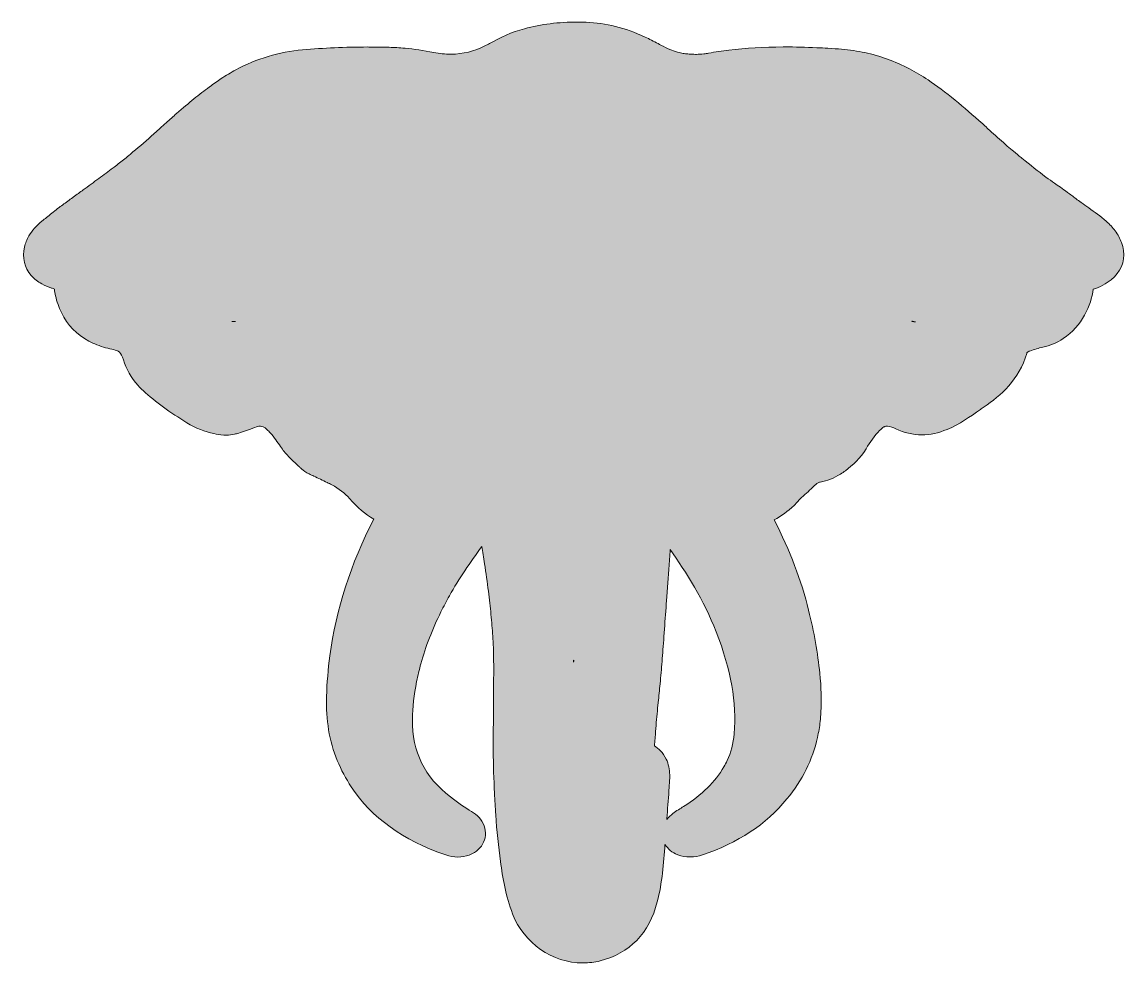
# Model space of a CAD drawing. Extents: x 196 to 3823, y -5725 to -331.
# Drawn here: x 2216 to 3823, y -5725 to -4355 of the extents above; entities that cross this region are included whole.
import ezdxf

# ---------------------------------------------------------------- set-up
doc = ezdxf.new("R2010")
doc.units = 0
doc.header["$MEASUREMENT"] = 0
doc.layers.add('Layer 1', color=7, linetype='Continuous')

# ---------------------------------------------------------------- blocks, each defined once
blk = doc.blocks.new('block 5')
at = {"layer": 'Layer 1', "true_color": 0xffffff}
h = blk.add_hatch(color=7, dxfattribs=at)
h.dxf.hatch_style = 2
edge = h.paths.add_edge_path()
edge.add_spline(control_points=[(3820.9, -4687.6), (3820.5, -4683.7), (3819.5, -4679.8), (3818.1, -4675.9), (3815.9, -4670), (3812.9, -4664.4), (3808.8, -4658.9), (3805.2, -4654.1), (3800.9, -4649.5), (3795.7, -4644.9), (3787.5, -4637.6), (3778.8, -4631.5), (3770.3, -4625.5), (3766.5, -4622.9), (3762.9, -4620.3), (3759.4, -4617.7), (3756.8, -4615.8), (3754.3, -4614), (3751.8, -4612.1), (3747.6, -4609), (3743.5, -4605.9), (3739.3, -4602.8), (3731.8, -4597.3), (3725.9, -4593.1), (3720.2, -4589.3), (3716.5, -4586.8), (3712.6, -4584), (3707.9, -4580.5), (3696.5, -4572.1), (3685.3, -4563.1), (3673, -4553), (3673, -4553), (3672, -4552.2), (3672, -4552.2), (3668.2, -4549.1), (3664.4, -4546), (3660.6, -4542.9), (3657.9, -4540.8), (3655.1, -4538.4), (3651.7, -4535.4), (3644, -4528.9), (3636.3, -4521.9), (3628.9, -4515.1), (3624.6, -4511.1), (3620.2, -4507.1), (3615.8, -4503.2), (3601.2, -4490.1), (3588.8, -4479.2), (3575.8, -4468.5), (3561.7, -4457), (3548.7, -4447.3), (3536.2, -4439), (3527.3, -4433), (3518.2, -4427.7), (3509.3, -4423), (3488.1, -4411.8), (3466.1, -4403.9), (3444.1, -4399.3), (3438.9, -4398.2), (3433.4, -4397.3), (3427.5, -4396.4), (3416.6, -4394.9), (3404.8, -4393.8), (3390.3, -4392.9), (3384.9, -4392.6), (3379.6, -4392.3), (3374.3, -4392.1), (3357.6, -4391.3), (3342.4, -4391), (3327.8, -4391), (3327.8, -4391), (3325.1, -4391), (3325.1, -4391), (3296.6, -4391.1), (3270.8, -4392.6), (3246.1, -4395.6), (3236.1, -4396.8), (3226.1, -4398.3), (3216.4, -4400.1), (3214.4, -4400.4), (3212.2, -4400.8), (3209.6, -4401.1), (3205.9, -4401.5), (3202.3, -4401.7), (3198.9, -4401.8), (3198.4, -4401.8), (3197.9, -4401.8), (3197.3, -4401.8), (3194.4, -4401.8), (3191.4, -4401.7), (3188.2, -4401.4), (3185.6, -4401.2), (3183.2, -4401), (3181.1, -4400.7), (3178.8, -4400.3), (3176.3, -4399.9), (3173.8, -4399.2), (3166.7, -4397.5), (3159.3, -4394.6), (3150.5, -4390.1), (3148.1, -4389), (3145.6, -4387.7), (3142.9, -4386.2), (3136.6, -4382.7), (3130.3, -4379.6), (3124.1, -4376.7), (3094.8, -4363.1), (3066.7, -4356), (3038.3, -4355), (3034.5, -4354.9), (3030.7, -4354.8), (3026.9, -4354.8), (3026.9, -4354.8), (3025.5, -4354.8), (3025.5, -4354.8), (2998.2, -4354.8), (2972.9, -4357.9), (2948.2, -4364.4), (2929.6, -4369.2), (2913.3, -4377.7), (2897.5, -4386), (2895.2, -4387.2), (2893, -4388.3), (2890.7, -4389.5), (2875, -4397.6), (2858.8, -4401.5), (2841.2, -4401.5), (2841.2, -4401.5), (2840.6, -4401.5), (2840.6, -4401.5), (2832.8, -4401.5), (2824.6, -4400.6), (2816.2, -4399), (2801.3, -4396.2), (2787.6, -4394.2), (2774.3, -4392.9), (2766.2, -4392.2), (2758.7, -4391.7), (2751.3, -4391.5), (2743.3, -4391.3), (2735, -4391.2), (2725.7, -4391.2), (2725.7, -4391.2), (2723.4, -4391.2), (2723.4, -4391.2), (2722.2, -4391.2), (2721, -4391.1), (2719.8, -4391.1), (2687.2, -4391.2), (2655.3, -4392.5), (2625.1, -4395.2), (2590.9, -4398.2), (2558.1, -4408), (2527.7, -4424.5), (2520.5, -4428.4), (2513.4, -4432.6), (2506.6, -4437.2), (2501.2, -4440.7), (2495.8, -4444.6), (2489.4, -4449.3), (2474.8, -4459.9), (2459.6, -4472.2), (2441.6, -4487.9), (2436.6, -4492.3), (2431.4, -4496.9), (2426.3, -4501.4), (2423.3, -4504.1), (2420.3, -4506.8), (2417.3, -4509.6), (2417.3, -4509.6), (2412.4, -4514.1), (2412.4, -4514.1), (2402.1, -4523.5), (2392.3, -4532.5), (2381.9, -4540.8), (2379.3, -4543), (2376.7, -4545.1), (2374.2, -4547.2), (2374.2, -4547.2), (2371.9, -4549.1), (2371.9, -4549.1), (2366.6, -4553.5), (2361.7, -4557.6), (2356.6, -4561.5), (2353.9, -4563.7), (2351.4, -4565.5), (2349.1, -4567.2), (2345.6, -4569.7), (2342.2, -4572.2), (2338.8, -4574.7), (2335.3, -4577.3), (2331.8, -4579.9), (2328.3, -4582.5), (2320.9, -4588), (2313.2, -4593.8), (2305.6, -4599.2), (2300.9, -4602.5), (2296.2, -4606), (2291.1, -4609.7), (2291.1, -4609.7), (2290.3, -4610.3), (2290.3, -4610.3), (2285.5, -4613.8), (2280.6, -4617.5), (2275.7, -4621), (2273.4, -4622.6), (2271.1, -4624.3), (2268.2, -4626.5), (2262.6, -4630.9), (2257, -4635.4), (2252.1, -4639.4), (2249.9, -4641.2), (2247.7, -4643), (2245.4, -4644.8), (2236.9, -4651.7), (2230.8, -4658.5), (2226.5, -4666.2), (2223.5, -4671.5), (2221.3, -4677), (2220, -4682.5), (2216.4, -4697.9), (2219.9, -4712.6), (2229.9, -4724), (2234, -4728.8), (2239.2, -4732.8), (2245.3, -4736.1), (2249.8, -4738.5), (2254.5, -4740.5), (2259.3, -4742.2), (2260.8, -4742.8), (2262.3, -4743.2), (2263.8, -4743.7), (2263.9, -4747.1), (2264.3, -4750.3), (2265.1, -4753.4), (2267.2, -4762.1), (2270.1, -4770.4), (2273.8, -4777.9), (2282.7, -4796), (2296.2, -4810), (2313.7, -4819.5), (2321.2, -4823.5), (2329.4, -4826.7), (2338.2, -4829.1), (2342.3, -4830.2), (2346.1, -4831.1), (2349.8, -4831.9), (2356.2, -4833.2), (2361.1, -4836.2), (2364.2, -4846.6), (2368.1, -4860.3), (2375.3, -4872.9), (2385.4, -4884), (2387.9, -4886.8), (2390.3, -4889.3), (2392.7, -4891.5), (2401.8, -4899.8), (2411.5, -4907.8), (2422.5, -4915.8), (2432.9, -4923.4), (2444.2, -4930.9), (2456.7, -4938.4), (2469.5, -4946.2), (2482.7, -4951.5), (2496, -4954.3), (2499.8, -4955), (2504.8, -4956), (2510.2, -4956.3), (2511.3, -4956.4), (2512.4, -4956.4), (2513.5, -4956.4), (2513.5, -4956.4), (2513.9, -4956.4), (2513.9, -4956.4), (2518.1, -4956.4), (2522.2, -4956), (2526, -4955.1), (2527.9, -4954.6), (2529.9, -4954.1), (2532.2, -4953.4), (2539.3, -4951.4), (2546.7, -4948.8), (2555.7, -4945.2), (2558.5, -4944), (2561, -4943.5), (2563.3, -4943.5), (2563.3, -4943.5), (2563.6, -4943.5), (2563.6, -4943.5), (2565.8, -4943.5), (2569.2, -4944.1), (2573.6, -4948.5), (2575, -4949.9), (2576.5, -4951.5), (2578.2, -4953.4), (2583.6, -4959.6), (2588.5, -4966.6), (2593.1, -4973.2), (2596.4, -4978.1), (2600.2, -4982.8), (2604.8, -4987.6), (2609.5, -4992.7), (2614.5, -4997.2), (2618.2, -5000.6), (2619, -5001.2), (2619.7, -5002), (2620.4, -5002.7), (2621.5, -5003.7), (2622.7, -5004.9), (2624, -5006), (2626.2, -5008), (2629.7, -5010.8), (2634.5, -5013), (2636.9, -5014), (2639.2, -5015.1), (2641.6, -5016.2), (2648.1, -5019.2), (2654.6, -5022.3), (2660.7, -5025.4), (2663, -5026.5), (2665.2, -5027.7), (2667.5, -5028.9), (2678, -5034.3), (2686.7, -5041), (2693.4, -5048.8), (2705.2, -5062.3), (2716.4, -5071.8), (2728.7, -5078.6), (2728.7, -5078.6), (2728.7, -5078.6), (2728.7, -5078.6), (2695.4, -5143.6), (2673.9, -5210.6), (2664.9, -5277.8), (2662.2, -5297.4), (2660.6, -5317.3), (2660, -5337.2), (2659.5, -5354.6), (2660.5, -5370.5), (2663, -5385.8), (2665.6, -5401.5), (2669.8, -5416.4), (2675.6, -5430.3), (2681.3, -5443.9), (2688.2, -5456.9), (2696.1, -5468.8), (2725.9, -5513.8), (2771, -5546.2), (2833.7, -5568), (2839.6, -5570.1), (2845.4, -5571.1), (2851.2, -5571.1), (2851.3, -5571.1), (2851.4, -5571.1), (2851.4, -5571.1), (2857, -5571.1), (2862.5, -5570.1), (2867.7, -5568.2), (2870.3, -5567.1), (2873, -5565.9), (2875.5, -5564.4), (2883.6, -5559.5), (2889.1, -5551.8), (2890.9, -5542.8), (2892.8, -5533.4), (2890.4, -5523.6), (2884.3, -5515.8), (2881.6, -5512.3), (2878.2, -5509.3), (2873.9, -5506.4), (2873.1, -5505.9), (2872.2, -5505.3), (2871.4, -5504.8), (2861.9, -5499.1), (2852.1, -5492.3), (2840.6, -5483.5), (2802.8, -5454.6), (2784.7, -5417.6), (2785.2, -5370.5), (2785.4, -5353), (2787.4, -5334.9), (2791.2, -5315.3), (2792.9, -5306.9), (2795, -5298.1), (2797.4, -5289.4), (2804.3, -5264.3), (2813.9, -5239.5), (2826.7, -5213.7), (2830.5, -5206), (2834.7, -5198.1), (2839, -5190.4), (2852.8, -5165.6), (2869.7, -5141.7), (2886.1, -5118.6), (2887.4, -5126.3), (2888.8, -5134.6), (2890.2, -5143.8), (2892.2, -5157.4), (2894.1, -5170.8), (2895.7, -5183.8), (2897.2, -5195.8), (2898.4, -5206.8), (2899.5, -5217.5), (2900.6, -5228.8), (2901.5, -5239.1), (2902.2, -5249.2), (2902.5, -5254.2), (2902.8, -5259.6), (2903, -5266.2), (2903.6, -5283), (2903.5, -5299.7), (2903.4, -5318.2), (2903.3, -5324.3), (2903.2, -5330.4), (2903.2, -5336.4), (2903.2, -5339.7), (2903.2, -5343), (2903.2, -5346.2), (2903.2, -5346.2), (2903.2, -5349.5), (2903.2, -5349.5), (2903.1, -5364.1), (2903.1, -5379.2), (2902.6, -5393.9), (2902.4, -5398.1), (2902.5, -5402.2), (2902.7, -5406.3), (2902.7, -5406.3), (2902.7, -5407.3), (2902.7, -5407.3), (2902.8, -5410.2), (2902.9, -5413), (2902.9, -5415.6), (2902.8, -5437.2), (2903.7, -5458.3), (2904.6, -5478.1), (2905.1, -5488.2), (2905.7, -5498.7), (2906.4, -5509.3), (2908.1, -5532.7), (2910.4, -5555.7), (2913.4, -5577.7), (2916.5, -5600.6), (2921, -5627.6), (2931.1, -5653.9), (2947.6, -5696.5), (2988.8, -5725.2), (3033.6, -5725.2), (3033.6, -5725.2), (3033.7, -5725.2), (3033.7, -5725.2), (3042.1, -5725.2), (3050.5, -5724.2), (3058.6, -5722.2), (3101.3, -5711.5), (3130.1, -5681.8), (3141.8, -5636.3), (3149, -5608.4), (3151.1, -5580), (3153, -5552.5), (3157, -5559.3), (3163.4, -5564.6), (3171.5, -5567.6), (3177.3, -5569.7), (3183.4, -5570.8), (3189.5, -5570.8), (3189.5, -5570.8), (3189.9, -5570.8), (3189.9, -5570.8), (3195.8, -5570.7), (3201.7, -5569.7), (3207.6, -5567.8), (3259.6, -5550.3), (3299.9, -5523.6), (3330.7, -5486.3), (3353, -5459.3), (3368, -5429.2), (3375.2, -5396.7), (3376.9, -5389.1), (3378.2, -5381.3), (3379.1, -5373.4), (3379.5, -5369.2), (3379.9, -5364.6), (3380.2, -5359.5), (3381.2, -5342.3), (3380.6, -5323.9), (3378.6, -5303.3), (3375.6, -5273.9), (3370.3, -5243.8), (3362.3, -5211.5), (3351.5, -5167.9), (3335.1, -5124.7), (3312.1, -5079.7), (3322.3, -5074.5), (3331.9, -5067.6), (3341, -5058.8), (3343.1, -5056.7), (3345, -5054.7), (3346.8, -5052.7), (3348.6, -5050.7), (3350.4, -5048.7), (3352.1, -5047.2), (3358.3, -5041.7), (3364.3, -5036.1), (3371, -5030), (3373.6, -5027.6), (3375.5, -5026.2), (3377.3, -5025.4), (3377.9, -5025.1), (3378.5, -5024.9), (3379, -5024.8), (3389.4, -5023.1), (3399.1, -5019.3), (3408.6, -5013.3), (3411.2, -5011.7), (3413.7, -5010), (3416, -5008.2), (3426.3, -5000.3), (3437.9, -4990.3), (3445.9, -4976.6), (3452, -4966.1), (3458.5, -4957.4), (3465.6, -4949.9), (3468.1, -4947.3), (3470.1, -4945.4), (3472, -4944.4), (3472.5, -4944.2), (3472.8, -4944.1), (3473.1, -4944), (3474.3, -4943.6), (3475.5, -4943.4), (3476.7, -4943.4), (3476.7, -4943.4), (3477, -4943.4), (3477, -4943.4), (3477, -4943.4), (3477, -4943.4), (3477, -4943.4), (3477, -4943.4), (3477.4, -4943.5), (3477.4, -4943.5), (3481.1, -4943.7), (3485.5, -4945.5), (3489.2, -4947.3), (3501.4, -4953), (3514.1, -4956), (3527, -4956), (3539.2, -4956), (3551.6, -4953.3), (3564.1, -4948.1), (3582.1, -4940.5), (3597.5, -4929.7), (3612.4, -4919.3), (3614.3, -4918), (3616.1, -4916.7), (3618, -4915.4), (3641.3, -4899.2), (3669.5, -4875.7), (3679.9, -4837.3), (3679.9, -4837.2), (3680, -4837), (3680.1, -4836.7), (3680.6, -4835.9), (3681.5, -4835.3), (3682.2, -4834.9), (3682.9, -4834.5), (3683.7, -4834.2), (3684.4, -4833.9), (3690.9, -4831.8), (3697.3, -4829.7), (3703.5, -4828.4), (3714, -4826.2), (3724, -4822), (3733.2, -4815.8), (3760.2, -4797.5), (3774.1, -4767.5), (3776.8, -4743.9), (3786.7, -4740.8), (3795.5, -4736.2), (3803.1, -4730), (3816.7, -4719), (3823, -4703.9), (3820.9, -4687.6)], knot_values=[0, 0, 0, 0, 1, 1, 1, 2, 2, 2, 3, 3, 3, 4, 4, 4, 5, 5, 5, 6, 6, 6, 7, 7, 7, 8, 8, 8, 9, 9, 9, 10, 10, 10, 11, 11, 11, 12, 12, 12, 13, 13, 13, 14, 14, 14, 15, 15, 15, 16, 16, 16, 17, 17, 17, 18, 18, 18, 19, 19, 19, 20, 20, 20, 21, 21, 21, 22, 22, 22, 23, 23, 23, 24, 24, 24, 25, 25, 25, 26, 26, 26, 27, 27, 27, 28, 28, 28, 29, 29, 29, 30, 30, 30, 31, 31, 31, 32, 32, 32, 33, 33, 33, 34, 34, 34, 35, 35, 35, 36, 36, 36, 37, 37, 37, 38, 38, 38, 39, 39, 39, 40, 40, 40, 41, 41, 41, 42, 42, 42, 43, 43, 43, 44, 44, 44, 45, 45, 45, 46, 46, 46, 47, 47, 47, 48, 48, 48, 49, 49, 49, 50, 50, 50, 51, 51, 51, 52, 52, 52, 53, 53, 53, 54, 54, 54, 55, 55, 55, 56, 56, 56, 57, 57, 57, 58, 58, 58, 59, 59, 59, 60, 60, 60, 61, 61, 61, 62, 62, 62, 63, 63, 63, 64, 64, 64, 65, 65, 65, 66, 66, 66, 67, 67, 67, 68, 68, 68, 69, 69, 69, 70, 70, 70, 71, 71, 71, 72, 72, 72, 73, 73, 73, 74, 74, 74, 75, 75, 75, 76, 76, 76, 77, 77, 77, 78, 78, 78, 79, 79, 79, 80, 80, 80, 81, 81, 81, 82, 82, 82, 83, 83, 83, 84, 84, 84, 85, 85, 85, 86, 86, 86, 87, 87, 87, 88, 88, 88, 89, 89, 89, 90, 90, 90, 91, 91, 91, 92, 92, 92, 93, 93, 93, 94, 94, 94, 95, 95, 95, 96, 96, 96, 97, 97, 97, 98, 98, 98, 99, 99, 99, 100, 100, 100, 101, 101, 101, 102, 102, 102, 103, 103, 103, 104, 104, 104, 105, 105, 105, 106, 106, 106, 107, 107, 107, 108, 108, 108, 109, 109, 109, 110, 110, 110, 111, 111, 111, 112, 112, 112, 113, 113, 113, 114, 114, 114, 115, 115, 115, 116, 116, 116, 117, 117, 117, 118, 118, 118, 119, 119, 119, 120, 120, 120, 121, 121, 121, 122, 122, 122, 123, 123, 123, 124, 124, 124, 125, 125, 125, 126, 126, 126, 127, 127, 127, 128, 128, 128, 129, 129, 129, 130, 130, 130, 131, 131, 131, 132, 132, 132, 133, 133, 133, 134, 134, 134, 135, 135, 135, 136, 136, 136, 137, 137, 137, 138, 138, 138, 139, 139, 139, 140, 140, 140, 141, 141, 141, 142, 142, 142, 143, 143, 143, 144, 144, 144, 145, 145, 145, 146, 146, 146, 147, 147, 147, 148, 148, 148, 149, 149, 149, 150, 150, 150, 151, 151, 151, 152, 152, 152, 153, 153, 153, 154, 154, 154, 155, 155, 155, 156, 156, 156, 157, 157, 157, 158, 158, 158, 159, 159, 159, 160, 160, 160, 161, 161, 161, 162, 162, 162, 163, 163, 163, 164, 164, 164, 165, 165, 165, 166, 166, 166, 167, 167, 167, 168, 168, 168, 169, 169, 169, 170, 170, 170, 171, 171, 171, 172, 172, 172, 173, 173, 173, 174, 174, 174, 175, 175, 175, 176, 176, 176, 177, 177, 177, 178, 178, 178, 179, 179, 179, 180, 180, 180, 181, 181, 181, 182, 182, 182, 183, 183, 183, 184, 184, 184, 185, 185, 185, 186, 186, 186, 187, 187, 187, 188, 188, 188, 189, 189, 189, 190, 190, 190, 191, 191, 191, 192, 192, 192, 193, 193, 193, 194, 194, 194, 194], degree=3, periodic=1)
edge = h.paths.add_edge_path()
edge.add_spline(control_points=[(2526.5, -4791.1), (2525.7, -4791.1), (2524.9, -4791.1), (2523.8, -4791.1), (2523.6, -4791.1), (2523.3, -4791.1), (2523.1, -4791.1), (2522.9, -4791.1), (2522.8, -4791.1), (2522.7, -4791.1), (2522.4, -4791.1), (2522.2, -4791.1), (2521.9, -4791.1), (2522.7, -4790.9), (2523.5, -4790.8), (2524.3, -4790.8), (2524.3, -4790.8), (2524.7, -4790.8), (2524.7, -4790.8), (2525.8, -4790.8), (2526.7, -4790.9), (2527.5, -4791.1), (2527.5, -4791.1), (2526.5, -4791.1), (2526.5, -4791.1)], knot_values=[0, 0, 0, 0, 1, 1, 1, 2, 2, 2, 3, 3, 3, 4, 4, 4, 5, 5, 5, 6, 6, 6, 7, 7, 7, 8, 8, 8, 8], degree=3, periodic=1)
edge = h.paths.add_edge_path()
edge.add_spline(control_points=[(3019.9, -5287), (3019.8, -5286.5), (3019.7, -5285.9), (3019.7, -5285.4), (3019.7, -5285), (3019.9, -5284.5), (3020.1, -5284), (3020.1, -5284.3), (3020.1, -5284.6), (3020.1, -5284.9), (3020.1, -5285.6), (3020, -5286.3), (3019.9, -5287)], knot_values=[0, 0, 0, 0, 1, 1, 1, 2, 2, 2, 3, 3, 3, 4, 4, 4, 4], degree=3, periodic=1)
edge = h.paths.add_edge_path()
edge.add_spline(control_points=[(3253.7, -5391.5), (3252.5, -5405.5), (3249, -5418.7), (3243.5, -5430.6), (3242.1, -5433.7), (3240.5, -5436.7), (3238.9, -5439.5), (3226, -5461.6), (3207.2, -5480), (3179.8, -5497.5), (3178.7, -5498.2), (3177.6, -5498.9), (3176.4, -5499.6), (3171.4, -5502.7), (3165.6, -5506.3), (3160.3, -5511.2), (3158.5, -5512.8), (3157, -5514.5), (3155.6, -5516.4), (3155.8, -5514.2), (3155.9, -5512.1), (3156.1, -5509.9), (3157.1, -5496.6), (3158.2, -5482.8), (3159.1, -5469.2), (3159.2, -5468), (3159.3, -5466.8), (3159.3, -5465.6), (3159.4, -5464.3), (3159.5, -5463), (3159.6, -5461.8), (3160.1, -5454.9), (3160.3, -5447.5), (3158.6, -5439.7), (3157.7, -5435.7), (3156.5, -5431.9), (3154.8, -5428.3), (3150, -5418.4), (3143.8, -5412.6), (3137.6, -5409.2), (3138.4, -5402), (3138.9, -5394.8), (3139.4, -5387.9), (3139.8, -5382), (3140.2, -5376.4), (3140.7, -5370.7), (3141.2, -5365.2), (3141.8, -5359.8), (3142.3, -5354.3), (3142.3, -5354.3), (3143.2, -5345.7), (3143.2, -5345.7), (3144.1, -5336.7), (3145, -5327.6), (3145.9, -5318.6), (3146.4, -5313.2), (3146.9, -5307.7), (3147.4, -5302.3), (3147.8, -5296.9), (3148.3, -5291.5), (3148.7, -5286), (3149.6, -5274.5), (3150.5, -5263.3), (3151.5, -5249.9), (3151.5, -5249.9), (3152.6, -5233.7), (3152.6, -5233.7), (3153.7, -5219.8), (3154.6, -5205.9), (3155.6, -5192), (3155.6, -5192), (3156.6, -5177.7), (3156.6, -5177.7), (3157.8, -5161.1), (3159.1, -5143.2), (3160.5, -5125.1), (3160.5, -5124.5), (3160.6, -5123.9), (3160.6, -5123.2), (3183.5, -5155.8), (3209.7, -5197), (3227.6, -5242.9), (3249.3, -5298.5), (3257.6, -5345.8), (3253.7, -5391.5)], knot_values=[0, 0, 0, 0, 1, 1, 1, 2, 2, 2, 3, 3, 3, 4, 4, 4, 5, 5, 5, 6, 6, 6, 7, 7, 7, 8, 8, 8, 9, 9, 9, 10, 10, 10, 11, 11, 11, 12, 12, 12, 13, 13, 13, 14, 14, 14, 15, 15, 15, 16, 16, 16, 17, 17, 17, 18, 18, 18, 19, 19, 19, 20, 20, 20, 21, 21, 21, 22, 22, 22, 23, 23, 23, 24, 24, 24, 25, 25, 25, 26, 26, 26, 27, 27, 27, 28, 28, 28, 28], degree=3, periodic=1)
edge = h.paths.add_edge_path()
edge.add_spline(control_points=[(3517.2, -4791.4), (3514.8, -4791.3), (3513.2, -4791), (3512.4, -4790.7), (3512.8, -4790.6), (3513.2, -4790.6), (3513.7, -4790.6), (3515, -4790.6), (3516.5, -4790.9), (3517.9, -4791.2), (3517.7, -4791.3), (3517.4, -4791.3), (3517.2, -4791.4)], knot_values=[0, 0, 0, 0, 1, 1, 1, 2, 2, 2, 3, 3, 3, 4, 4, 4, 4], degree=3, periodic=1)
h = blk.add_hatch(color=7, dxfattribs=at)
h.dxf.hatch_style = 2
edge = h.paths.add_edge_path()
edge.add_spline(control_points=[(2524.3, -4790.8), (2523.5, -4790.8), (2522.7, -4790.9), (2521.9, -4791.1), (2522.2, -4791.1), (2522.4, -4791.1), (2522.7, -4791.1), (2522.8, -4791.1), (2522.9, -4791.1), (2523.1, -4791.1), (2523.3, -4791.1), (2523.6, -4791.1), (2523.8, -4791.1), (2524.9, -4791.1), (2525.7, -4791.1), (2526.5, -4791.1), (2526.5, -4791.1), (2527.5, -4791.1), (2527.5, -4791.1), (2526.7, -4790.9), (2525.8, -4790.8), (2524.7, -4790.8), (2524.7, -4790.8), (2524.3, -4790.8), (2524.3, -4790.8)], knot_values=[0, 0, 0, 0, 1, 1, 1, 2, 2, 2, 3, 3, 3, 4, 4, 4, 5, 5, 5, 6, 6, 6, 7, 7, 7, 8, 8, 8, 8], degree=3, periodic=1)
h = blk.add_hatch(color=7, dxfattribs=at)
h.dxf.hatch_style = 2
edge = h.paths.add_edge_path()
edge.add_spline(control_points=[(3512.4, -4790.7), (3513.2, -4791), (3514.8, -4791.3), (3517.2, -4791.4), (3517.4, -4791.3), (3517.7, -4791.3), (3517.9, -4791.2), (3516.5, -4790.9), (3515, -4790.6), (3513.7, -4790.6), (3513.2, -4790.6), (3512.8, -4790.6), (3512.4, -4790.7)], knot_values=[0, 0, 0, 0, 1, 1, 1, 2, 2, 2, 3, 3, 3, 4, 4, 4, 4], degree=3, periodic=1)
h = blk.add_hatch(color=7, dxfattribs=at)
h.dxf.hatch_style = 2
edge = h.paths.add_edge_path()
edge.add_spline(control_points=[(3019.7, -5285.4), (3019.7, -5285.9), (3019.8, -5286.5), (3019.9, -5287), (3020, -5286.3), (3020.1, -5285.6), (3020.1, -5284.9), (3020.1, -5284.6), (3020.1, -5284.3), (3020.1, -5284), (3019.9, -5284.5), (3019.7, -5285), (3019.7, -5285.4)], knot_values=[0, 0, 0, 0, 1, 1, 1, 2, 2, 2, 3, 3, 3, 4, 4, 4, 4], degree=3, periodic=1)
at = {"layer": 'Layer 1', "lineweight": 0}
for points, knots in [([(3820.9, -4687.6), (3820.5, -4683.7), (3819.5, -4679.8), (3818.1, -4675.9), (3815.9, -4670), (3812.9, -4664.4), (3808.8, -4658.9), (3805.2, -4654.1), (3800.9, -4649.5), (3795.7, -4644.9), (3787.5, -4637.6), (3778.8, -4631.5), (3770.3, -4625.5), (3766.5, -4622.9), (3762.9, -4620.3), (3759.4, -4617.7), (3756.8, -4615.8), (3754.3, -4614), (3751.8, -4612.1), (3747.6, -4609), (3743.5, -4605.9), (3739.3, -4602.8), (3731.8, -4597.3), (3725.9, -4593.1), (3720.2, -4589.3), (3716.5, -4586.8), (3712.6, -4584), (3707.9, -4580.5), (3696.5, -4572.1), (3685.3, -4563.1), (3673, -4553), (3673, -4553), (3672, -4552.2), (3672, -4552.2), (3668.2, -4549.1), (3664.4, -4546), (3660.6, -4542.9), (3657.9, -4540.8), (3655.1, -4538.4), (3651.7, -4535.4), (3644, -4528.9), (3636.3, -4521.9), (3628.9, -4515.1), (3624.6, -4511.1), (3620.2, -4507.1), (3615.8, -4503.2), (3601.2, -4490.1), (3588.8, -4479.2), (3575.8, -4468.5), (3561.7, -4457), (3548.7, -4447.3), (3536.2, -4439), (3527.3, -4433), (3518.2, -4427.7), (3509.3, -4423), (3488.1, -4411.8), (3466.1, -4403.9), (3444.1, -4399.3), (3438.9, -4398.2), (3433.4, -4397.3), (3427.5, -4396.4), (3416.6, -4394.9), (3404.8, -4393.8), (3390.3, -4392.9), (3384.9, -4392.6), (3379.6, -4392.3), (3374.3, -4392.1), (3357.6, -4391.3), (3342.4, -4391), (3327.8, -4391), (3327.8, -4391), (3325.1, -4391), (3325.1, -4391), (3296.6, -4391.1), (3270.8, -4392.6), (3246.1, -4395.6), (3236.1, -4396.8), (3226.1, -4398.3), (3216.4, -4400.1), (3214.4, -4400.4), (3212.2, -4400.8), (3209.6, -4401.1), (3205.9, -4401.5), (3202.3, -4401.7), (3198.9, -4401.8), (3198.4, -4401.8), (3197.9, -4401.8), (3197.3, -4401.8), (3194.4, -4401.8), (3191.4, -4401.7), (3188.2, -4401.4), (3185.6, -4401.2), (3183.2, -4401), (3181.1, -4400.7), (3178.8, -4400.3), (3176.3, -4399.9), (3173.8, -4399.2), (3166.7, -4397.5), (3159.3, -4394.6), (3150.5, -4390.1), (3148.1, -4389), (3145.6, -4387.7), (3142.9, -4386.2), (3136.6, -4382.7), (3130.3, -4379.6), (3124.1, -4376.7), (3094.8, -4363.1), (3066.7, -4356), (3038.3, -4355), (3034.5, -4354.9), (3030.7, -4354.8), (3026.9, -4354.8), (3026.9, -4354.8), (3025.5, -4354.8), (3025.5, -4354.8), (2998.2, -4354.8), (2972.9, -4357.9), (2948.2, -4364.4), (2929.6, -4369.2), (2913.3, -4377.7), (2897.5, -4386), (2895.2, -4387.2), (2893, -4388.3), (2890.7, -4389.5), (2875, -4397.6), (2858.8, -4401.5), (2841.2, -4401.5), (2841.2, -4401.5), (2840.6, -4401.5), (2840.6, -4401.5), (2832.8, -4401.5), (2824.6, -4400.6), (2816.2, -4399), (2801.3, -4396.2), (2787.6, -4394.2), (2774.3, -4392.9), (2766.2, -4392.2), (2758.7, -4391.7), (2751.3, -4391.5), (2743.3, -4391.3), (2735, -4391.2), (2725.7, -4391.2), (2725.7, -4391.2), (2723.4, -4391.2), (2723.4, -4391.2), (2722.2, -4391.2), (2721, -4391.1), (2719.8, -4391.1), (2687.2, -4391.2), (2655.3, -4392.5), (2625.1, -4395.2), (2590.9, -4398.2), (2558.1, -4408), (2527.7, -4424.5), (2520.5, -4428.4), (2513.4, -4432.6), (2506.6, -4437.2), (2501.2, -4440.7), (2495.8, -4444.6), (2489.4, -4449.3), (2474.8, -4459.9), (2459.6, -4472.2), (2441.6, -4487.9), (2436.6, -4492.3), (2431.4, -4496.9), (2426.3, -4501.4), (2423.3, -4504.1), (2420.3, -4506.8), (2417.3, -4509.6), (2417.3, -4509.6), (2412.4, -4514.1), (2412.4, -4514.1), (2402.1, -4523.5), (2392.3, -4532.5), (2381.9, -4540.8), (2379.3, -4543), (2376.7, -4545.1), (2374.2, -4547.2), (2374.2, -4547.2), (2371.9, -4549.1), (2371.9, -4549.1), (2366.6, -4553.5), (2361.7, -4557.6), (2356.6, -4561.5), (2353.9, -4563.7), (2351.4, -4565.5), (2349.1, -4567.2), (2345.6, -4569.7), (2342.2, -4572.2), (2338.8, -4574.7), (2335.3, -4577.3), (2331.8, -4579.9), (2328.3, -4582.5), (2320.9, -4588), (2313.2, -4593.8), (2305.6, -4599.2), (2300.9, -4602.5), (2296.2, -4606), (2291.1, -4609.7), (2291.1, -4609.7), (2290.3, -4610.3), (2290.3, -4610.3), (2285.5, -4613.8), (2280.6, -4617.5), (2275.7, -4621), (2273.4, -4622.6), (2271.1, -4624.3), (2268.2, -4626.5), (2262.6, -4630.9), (2257, -4635.4), (2252.1, -4639.4), (2249.9, -4641.2), (2247.7, -4643), (2245.4, -4644.8), (2236.9, -4651.7), (2230.8, -4658.5), (2226.5, -4666.2), (2223.5, -4671.5), (2221.3, -4677), (2220, -4682.5), (2216.4, -4697.9), (2219.9, -4712.6), (2229.9, -4724), (2234, -4728.8), (2239.2, -4732.8), (2245.3, -4736.1), (2249.8, -4738.5), (2254.5, -4740.5), (2259.3, -4742.2), (2260.8, -4742.8), (2262.3, -4743.2), (2263.8, -4743.7), (2263.9, -4747.1), (2264.3, -4750.3), (2265.1, -4753.4), (2267.2, -4762.1), (2270.1, -4770.4), (2273.8, -4777.9), (2282.7, -4796), (2296.2, -4810), (2313.7, -4819.5), (2321.2, -4823.5), (2329.4, -4826.7), (2338.2, -4829.1), (2342.3, -4830.2), (2346.1, -4831.1), (2349.8, -4831.9), (2356.2, -4833.2), (2361.1, -4836.2), (2364.2, -4846.6), (2368.1, -4860.3), (2375.3, -4872.9), (2385.4, -4884), (2387.9, -4886.8), (2390.3, -4889.3), (2392.7, -4891.5), (2401.8, -4899.8), (2411.5, -4907.8), (2422.5, -4915.8), (2432.9, -4923.4), (2444.2, -4930.9), (2456.7, -4938.4), (2469.5, -4946.2), (2482.7, -4951.5), (2496, -4954.3), (2499.8, -4955), (2504.8, -4956), (2510.2, -4956.3), (2511.3, -4956.4), (2512.4, -4956.4), (2513.5, -4956.4), (2513.5, -4956.4), (2513.9, -4956.4), (2513.9, -4956.4), (2518.1, -4956.4), (2522.2, -4956), (2526, -4955.1), (2527.9, -4954.6), (2529.9, -4954.1), (2532.2, -4953.4), (2539.3, -4951.4), (2546.7, -4948.8), (2555.7, -4945.2), (2558.5, -4944), (2561, -4943.5), (2563.3, -4943.5), (2563.3, -4943.5), (2563.6, -4943.5), (2563.6, -4943.5), (2565.8, -4943.5), (2569.2, -4944.1), (2573.6, -4948.5), (2575, -4949.9), (2576.5, -4951.5), (2578.2, -4953.4), (2583.6, -4959.6), (2588.5, -4966.6), (2593.1, -4973.2), (2596.4, -4978.1), (2600.2, -4982.8), (2604.8, -4987.6), (2609.5, -4992.7), (2614.5, -4997.2), (2618.2, -5000.6), (2619, -5001.2), (2619.7, -5002), (2620.4, -5002.7), (2621.5, -5003.7), (2622.7, -5004.9), (2624, -5006), (2626.2, -5008), (2629.7, -5010.8), (2634.5, -5013), (2636.9, -5014), (2639.2, -5015.1), (2641.6, -5016.2), (2648.1, -5019.2), (2654.6, -5022.3), (2660.7, -5025.4), (2663, -5026.5), (2665.2, -5027.7), (2667.5, -5028.9), (2678, -5034.3), (2686.7, -5041), (2693.4, -5048.8), (2705.2, -5062.3), (2716.4, -5071.8), (2728.7, -5078.6), (2728.7, -5078.6), (2728.7, -5078.6), (2728.7, -5078.6), (2695.4, -5143.6), (2673.9, -5210.6), (2664.9, -5277.8), (2662.2, -5297.4), (2660.6, -5317.3), (2660, -5337.2), (2659.5, -5354.6), (2660.5, -5370.5), (2663, -5385.8), (2665.6, -5401.5), (2669.8, -5416.4), (2675.6, -5430.3), (2681.3, -5443.9), (2688.2, -5456.9), (2696.1, -5468.8), (2725.9, -5513.8), (2771, -5546.2), (2833.7, -5568), (2839.6, -5570.1), (2845.4, -5571.1), (2851.2, -5571.1), (2851.3, -5571.1), (2851.4, -5571.1), (2851.4, -5571.1), (2857, -5571.1), (2862.5, -5570.1), (2867.7, -5568.2), (2870.3, -5567.1), (2873, -5565.9), (2875.5, -5564.4), (2883.6, -5559.5), (2889.1, -5551.8), (2890.9, -5542.8), (2892.8, -5533.4), (2890.4, -5523.6), (2884.3, -5515.8), (2881.6, -5512.3), (2878.2, -5509.3), (2873.9, -5506.4), (2873.1, -5505.9), (2872.2, -5505.3), (2871.4, -5504.8), (2861.9, -5499.1), (2852.1, -5492.3), (2840.6, -5483.5), (2802.8, -5454.6), (2784.7, -5417.6), (2785.2, -5370.5), (2785.4, -5353), (2787.4, -5334.9), (2791.2, -5315.3), (2792.9, -5306.9), (2795, -5298.1), (2797.4, -5289.4), (2804.3, -5264.3), (2813.9, -5239.5), (2826.7, -5213.7), (2830.5, -5206), (2834.7, -5198.1), (2839, -5190.4), (2852.8, -5165.6), (2869.7, -5141.7), (2886.1, -5118.6), (2887.4, -5126.3), (2888.8, -5134.6), (2890.2, -5143.8), (2892.2, -5157.4), (2894.1, -5170.8), (2895.7, -5183.8), (2897.2, -5195.8), (2898.4, -5206.8), (2899.5, -5217.5), (2900.6, -5228.8), (2901.5, -5239.1), (2902.2, -5249.2), (2902.5, -5254.2), (2902.8, -5259.6), (2903, -5266.2), (2903.6, -5283), (2903.5, -5299.7), (2903.4, -5318.2), (2903.3, -5324.3), (2903.2, -5330.4), (2903.2, -5336.4), (2903.2, -5339.7), (2903.2, -5343), (2903.2, -5346.2), (2903.2, -5346.2), (2903.2, -5349.5), (2903.2, -5349.5), (2903.1, -5364.1), (2903.1, -5379.2), (2902.6, -5393.9), (2902.4, -5398.1), (2902.5, -5402.2), (2902.7, -5406.3), (2902.7, -5406.3), (2902.7, -5407.3), (2902.7, -5407.3), (2902.8, -5410.2), (2902.9, -5413), (2902.9, -5415.6), (2902.8, -5437.2), (2903.7, -5458.3), (2904.6, -5478.1), (2905.1, -5488.2), (2905.7, -5498.7), (2906.4, -5509.3), (2908.1, -5532.7), (2910.4, -5555.7), (2913.4, -5577.7), (2916.5, -5600.6), (2921, -5627.6), (2931.1, -5653.9), (2947.6, -5696.5), (2988.8, -5725.2), (3033.6, -5725.2), (3033.6, -5725.2), (3033.7, -5725.2), (3033.7, -5725.2), (3042.1, -5725.2), (3050.5, -5724.2), (3058.6, -5722.2), (3101.3, -5711.5), (3130.1, -5681.8), (3141.8, -5636.3), (3149, -5608.4), (3151.1, -5580), (3153, -5552.5), (3157, -5559.3), (3163.4, -5564.6), (3171.5, -5567.6), (3177.3, -5569.7), (3183.4, -5570.8), (3189.5, -5570.8), (3189.5, -5570.8), (3189.9, -5570.8), (3189.9, -5570.8), (3195.8, -5570.7), (3201.7, -5569.7), (3207.6, -5567.8), (3259.6, -5550.3), (3299.9, -5523.6), (3330.7, -5486.3), (3353, -5459.3), (3368, -5429.2), (3375.2, -5396.7), (3376.9, -5389.1), (3378.2, -5381.3), (3379.1, -5373.4), (3379.5, -5369.2), (3379.9, -5364.6), (3380.2, -5359.5), (3381.2, -5342.3), (3380.6, -5323.9), (3378.6, -5303.3), (3375.6, -5273.9), (3370.3, -5243.8), (3362.3, -5211.5), (3351.5, -5167.9), (3335.1, -5124.7), (3312.1, -5079.7), (3322.3, -5074.5), (3331.9, -5067.6), (3341, -5058.8), (3343.1, -5056.7), (3345, -5054.7), (3346.8, -5052.7), (3348.6, -5050.7), (3350.4, -5048.7), (3352.1, -5047.2), (3358.3, -5041.7), (3364.3, -5036.1), (3371, -5030), (3373.6, -5027.6), (3375.5, -5026.2), (3377.3, -5025.4), (3377.9, -5025.1), (3378.5, -5024.9), (3379, -5024.8), (3389.4, -5023.1), (3399.1, -5019.3), (3408.6, -5013.3), (3411.2, -5011.7), (3413.7, -5010), (3416, -5008.2), (3426.3, -5000.3), (3437.9, -4990.3), (3445.9, -4976.6), (3452, -4966.1), (3458.5, -4957.4), (3465.6, -4949.9), (3468.1, -4947.3), (3470.1, -4945.4), (3472, -4944.4), (3472.5, -4944.2), (3472.8, -4944.1), (3473.1, -4944), (3474.3, -4943.6), (3475.5, -4943.4), (3476.7, -4943.4), (3476.7, -4943.4), (3477, -4943.4), (3477, -4943.4), (3477, -4943.4), (3477, -4943.4), (3477, -4943.4), (3477, -4943.4), (3477.4, -4943.5), (3477.4, -4943.5), (3481.1, -4943.7), (3485.5, -4945.5), (3489.2, -4947.3), (3501.4, -4953), (3514.1, -4956), (3527, -4956), (3539.2, -4956), (3551.6, -4953.3), (3564.1, -4948.1), (3582.1, -4940.5), (3597.5, -4929.7), (3612.4, -4919.3), (3614.3, -4918), (3616.1, -4916.7), (3618, -4915.4), (3641.3, -4899.2), (3669.5, -4875.7), (3679.9, -4837.3), (3679.9, -4837.2), (3680, -4837), (3680.1, -4836.7), (3680.6, -4835.9), (3681.5, -4835.3), (3682.2, -4834.9), (3682.9, -4834.5), (3683.7, -4834.2), (3684.4, -4833.9), (3690.9, -4831.8), (3697.3, -4829.7), (3703.5, -4828.4), (3714, -4826.2), (3724, -4822), (3733.2, -4815.8), (3760.2, -4797.5), (3774.1, -4767.5), (3776.8, -4743.9), (3786.7, -4740.8), (3795.5, -4736.2), (3803.1, -4730), (3816.7, -4719), (3823, -4703.9), (3820.9, -4687.6)], [0, 0, 0, 0, 1, 1, 1, 2, 2, 2, 3, 3, 3, 4, 4, 4, 5, 5, 5, 6, 6, 6, 7, 7, 7, 8, 8, 8, 9, 9, 9, 10, 10, 10, 11, 11, 11, 12, 12, 12, 13, 13, 13, 14, 14, 14, 15, 15, 15, 16, 16, 16, 17, 17, 17, 18, 18, 18, 19, 19, 19, 20, 20, 20, 21, 21, 21, 22, 22, 22, 23, 23, 23, 24, 24, 24, 25, 25, 25, 26, 26, 26, 27, 27, 27, 28, 28, 28, 29, 29, 29, 30, 30, 30, 31, 31, 31, 32, 32, 32, 33, 33, 33, 34, 34, 34, 35, 35, 35, 36, 36, 36, 37, 37, 37, 38, 38, 38, 39, 39, 39, 40, 40, 40, 41, 41, 41, 42, 42, 42, 43, 43, 43, 44, 44, 44, 45, 45, 45, 46, 46, 46, 47, 47, 47, 48, 48, 48, 49, 49, 49, 50, 50, 50, 51, 51, 51, 52, 52, 52, 53, 53, 53, 54, 54, 54, 55, 55, 55, 56, 56, 56, 57, 57, 57, 58, 58, 58, 59, 59, 59, 60, 60, 60, 61, 61, 61, 62, 62, 62, 63, 63, 63, 64, 64, 64, 65, 65, 65, 66, 66, 66, 67, 67, 67, 68, 68, 68, 69, 69, 69, 70, 70, 70, 71, 71, 71, 72, 72, 72, 73, 73, 73, 74, 74, 74, 75, 75, 75, 76, 76, 76, 77, 77, 77, 78, 78, 78, 79, 79, 79, 80, 80, 80, 81, 81, 81, 82, 82, 82, 83, 83, 83, 84, 84, 84, 85, 85, 85, 86, 86, 86, 87, 87, 87, 88, 88, 88, 89, 89, 89, 90, 90, 90, 91, 91, 91, 92, 92, 92, 93, 93, 93, 94, 94, 94, 95, 95, 95, 96, 96, 96, 97, 97, 97, 98, 98, 98, 99, 99, 99, 100, 100, 100, 101, 101, 101, 102, 102, 102, 103, 103, 103, 104, 104, 104, 105, 105, 105, 106, 106, 106, 107, 107, 107, 108, 108, 108, 109, 109, 109, 110, 110, 110, 111, 111, 111, 112, 112, 112, 113, 113, 113, 114, 114, 114, 115, 115, 115, 116, 116, 116, 117, 117, 117, 118, 118, 118, 119, 119, 119, 120, 120, 120, 121, 121, 121, 122, 122, 122, 123, 123, 123, 124, 124, 124, 125, 125, 125, 126, 126, 126, 127, 127, 127, 128, 128, 128, 129, 129, 129, 130, 130, 130, 131, 131, 131, 132, 132, 132, 133, 133, 133, 134, 134, 134, 135, 135, 135, 136, 136, 136, 137, 137, 137, 138, 138, 138, 139, 139, 139, 140, 140, 140, 141, 141, 141, 142, 142, 142, 143, 143, 143, 144, 144, 144, 145, 145, 145, 146, 146, 146, 147, 147, 147, 148, 148, 148, 149, 149, 149, 150, 150, 150, 151, 151, 151, 152, 152, 152, 153, 153, 153, 154, 154, 154, 155, 155, 155, 156, 156, 156, 157, 157, 157, 158, 158, 158, 159, 159, 159, 160, 160, 160, 161, 161, 161, 162, 162, 162, 163, 163, 163, 164, 164, 164, 165, 165, 165, 166, 166, 166, 167, 167, 167, 168, 168, 168, 169, 169, 169, 170, 170, 170, 171, 171, 171, 172, 172, 172, 173, 173, 173, 174, 174, 174, 175, 175, 175, 176, 176, 176, 177, 177, 177, 178, 178, 178, 179, 179, 179, 180, 180, 180, 181, 181, 181, 182, 182, 182, 183, 183, 183, 184, 184, 184, 185, 185, 185, 186, 186, 186, 187, 187, 187, 188, 188, 188, 189, 189, 189, 190, 190, 190, 191, 191, 191, 192, 192, 192, 193, 193, 193, 194, 194, 194, 194]), ([(2524.3, -4790.8), (2523.5, -4790.8), (2522.7, -4790.9), (2521.9, -4791.1), (2522.2, -4791.1), (2522.4, -4791.1), (2522.7, -4791.1), (2522.8, -4791.1), (2522.9, -4791.1), (2523.1, -4791.1), (2523.3, -4791.1), (2523.6, -4791.1), (2523.8, -4791.1), (2524.9, -4791.1), (2525.7, -4791.1), (2526.5, -4791.1), (2526.5, -4791.1), (2527.5, -4791.1), (2527.5, -4791.1), (2526.7, -4790.9), (2525.8, -4790.8), (2524.7, -4790.8), (2524.7, -4790.8), (2524.3, -4790.8), (2524.3, -4790.8)], [0, 0, 0, 0, 1, 1, 1, 2, 2, 2, 3, 3, 3, 4, 4, 4, 5, 5, 5, 6, 6, 6, 7, 7, 7, 8, 8, 8, 8]), ([(2526.5, -4791.1), (2525.7, -4791.1), (2524.9, -4791.1), (2523.8, -4791.1), (2523.6, -4791.1), (2523.3, -4791.1), (2523.1, -4791.1), (2522.9, -4791.1), (2522.8, -4791.1), (2522.7, -4791.1), (2522.4, -4791.1), (2522.2, -4791.1), (2521.9, -4791.1), (2522.7, -4790.9), (2523.5, -4790.8), (2524.3, -4790.8), (2524.3, -4790.8), (2524.7, -4790.8), (2524.7, -4790.8), (2525.8, -4790.8), (2526.7, -4790.9), (2527.5, -4791.1), (2527.5, -4791.1), (2526.5, -4791.1), (2526.5, -4791.1)], [0, 0, 0, 0, 1, 1, 1, 2, 2, 2, 3, 3, 3, 4, 4, 4, 5, 5, 5, 6, 6, 6, 7, 7, 7, 8, 8, 8, 8]), ([(3512.4, -4790.7), (3513.2, -4791), (3514.8, -4791.3), (3517.2, -4791.4), (3517.4, -4791.3), (3517.7, -4791.3), (3517.9, -4791.2), (3516.5, -4790.9), (3515, -4790.6), (3513.7, -4790.6), (3513.2, -4790.6), (3512.8, -4790.6), (3512.4, -4790.7)], [0, 0, 0, 0, 1, 1, 1, 2, 2, 2, 3, 3, 3, 4, 4, 4, 4]), ([(3517.2, -4791.4), (3514.8, -4791.3), (3513.2, -4791), (3512.4, -4790.7), (3512.8, -4790.6), (3513.2, -4790.6), (3513.7, -4790.6), (3515, -4790.6), (3516.5, -4790.9), (3517.9, -4791.2), (3517.7, -4791.3), (3517.4, -4791.3), (3517.2, -4791.4)], [0, 0, 0, 0, 1, 1, 1, 2, 2, 2, 3, 3, 3, 4, 4, 4, 4]), ([(3253.7, -5391.5), (3252.5, -5405.5), (3249, -5418.7), (3243.5, -5430.6), (3242.1, -5433.7), (3240.5, -5436.7), (3238.9, -5439.5), (3226, -5461.6), (3207.2, -5480), (3179.8, -5497.5), (3178.7, -5498.2), (3177.6, -5498.9), (3176.4, -5499.6), (3171.4, -5502.7), (3165.6, -5506.3), (3160.3, -5511.2), (3158.5, -5512.8), (3157, -5514.5), (3155.6, -5516.4), (3155.8, -5514.2), (3155.9, -5512.1), (3156.1, -5509.9), (3157.1, -5496.6), (3158.2, -5482.8), (3159.1, -5469.2), (3159.2, -5468), (3159.3, -5466.8), (3159.3, -5465.6), (3159.4, -5464.3), (3159.5, -5463), (3159.6, -5461.8), (3160.1, -5454.9), (3160.3, -5447.5), (3158.6, -5439.7), (3157.7, -5435.7), (3156.5, -5431.9), (3154.8, -5428.3), (3150, -5418.4), (3143.8, -5412.6), (3137.6, -5409.2), (3138.4, -5402), (3138.9, -5394.8), (3139.4, -5387.9), (3139.8, -5382), (3140.2, -5376.4), (3140.7, -5370.7), (3141.2, -5365.2), (3141.8, -5359.8), (3142.3, -5354.3), (3142.3, -5354.3), (3143.2, -5345.7), (3143.2, -5345.7), (3144.1, -5336.7), (3145, -5327.6), (3145.9, -5318.6), (3146.4, -5313.2), (3146.9, -5307.7), (3147.4, -5302.3), (3147.8, -5296.9), (3148.3, -5291.5), (3148.7, -5286), (3149.6, -5274.5), (3150.5, -5263.3), (3151.5, -5249.9), (3151.5, -5249.9), (3152.6, -5233.7), (3152.6, -5233.7), (3153.7, -5219.8), (3154.6, -5205.9), (3155.6, -5192), (3155.6, -5192), (3156.6, -5177.7), (3156.6, -5177.7), (3157.8, -5161.1), (3159.1, -5143.2), (3160.5, -5125.1), (3160.5, -5124.5), (3160.6, -5123.9), (3160.6, -5123.2), (3183.5, -5155.8), (3209.7, -5197), (3227.6, -5242.9), (3249.3, -5298.5), (3257.6, -5345.8), (3253.7, -5391.5)], [0, 0, 0, 0, 1, 1, 1, 2, 2, 2, 3, 3, 3, 4, 4, 4, 5, 5, 5, 6, 6, 6, 7, 7, 7, 8, 8, 8, 9, 9, 9, 10, 10, 10, 11, 11, 11, 12, 12, 12, 13, 13, 13, 14, 14, 14, 15, 15, 15, 16, 16, 16, 17, 17, 17, 18, 18, 18, 19, 19, 19, 20, 20, 20, 21, 21, 21, 22, 22, 22, 23, 23, 23, 24, 24, 24, 25, 25, 25, 26, 26, 26, 27, 27, 27, 28, 28, 28, 28]), ([(3019.7, -5285.4), (3019.7, -5285.9), (3019.8, -5286.5), (3019.9, -5287), (3020, -5286.3), (3020.1, -5285.6), (3020.1, -5284.9), (3020.1, -5284.6), (3020.1, -5284.3), (3020.1, -5284), (3019.9, -5284.5), (3019.7, -5285), (3019.7, -5285.4)], [0, 0, 0, 0, 1, 1, 1, 2, 2, 2, 3, 3, 3, 4, 4, 4, 4]), ([(3019.9, -5287), (3019.8, -5286.5), (3019.7, -5285.9), (3019.7, -5285.4), (3019.7, -5285), (3019.9, -5284.5), (3020.1, -5284), (3020.1, -5284.3), (3020.1, -5284.6), (3020.1, -5284.9), (3020.1, -5285.6), (3020, -5286.3), (3019.9, -5287)], [0, 0, 0, 0, 1, 1, 1, 2, 2, 2, 3, 3, 3, 4, 4, 4, 4])]:
    blk.add_open_spline(points, degree=3, knots=knots, dxfattribs=at)

msp = doc.modelspace()

# ---------------------------------------------------------------- block references
at = {"layer": 'Layer 1'}
msp.add_blockref('block 5', (0, 0), dxfattribs=at)

doc.saveas('drawing.dxf')
